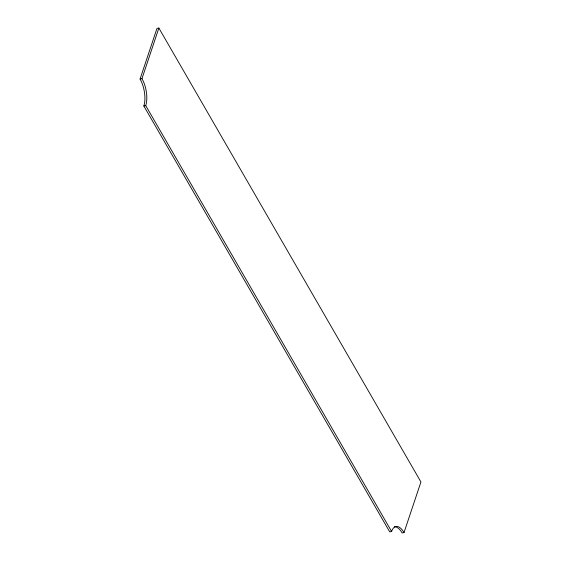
<?xml version="1.0" encoding="UTF-8"?>
<svg xmlns="http://www.w3.org/2000/svg" width="561" height="561" viewBox="0 0 561 561"><rect width="100%" height="100%" fill="white"/><g stroke="black" fill="none" stroke-linecap="round" stroke-linejoin="round"><path stroke-width="0.84" d="M404.025 532.571A19.376 8.534 78.8 0 0 391.606 531.484L389.713 531.863L143.84 105.994A19.376 8.534 78.8 0 0 140.061 79.038L156.975 28.429L158.868 28.05L420.939 481.962L404.025 532.571L402.132 532.95A19.376 8.534 78.8 0 0 394.369 526.828M391.606 531.484L145.734 105.615A19.376 8.534 78.8 0 0 141.961 78.659L158.868 28.05M140.061 79.038L141.961 78.659M143.84 105.994L145.734 105.615"/></g></svg>
